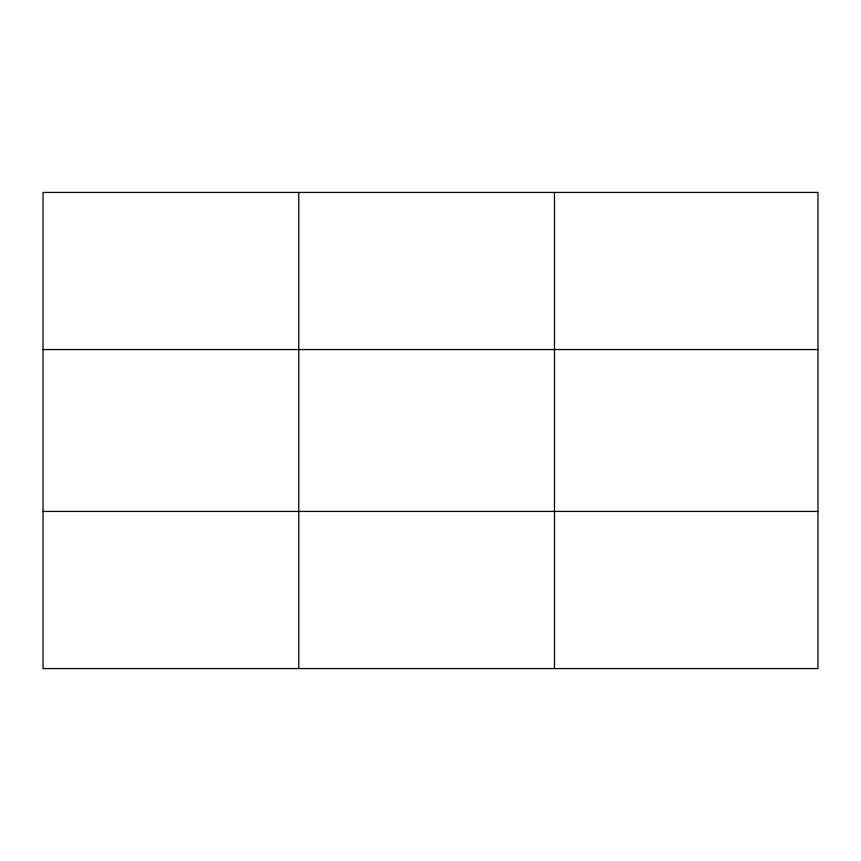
<?xml version="1.0" encoding="UTF-8"?>
<svg xmlns="http://www.w3.org/2000/svg" width="861" height="861" viewBox="0 0 861 861"><rect width="100%" height="100%" fill="white"/><g stroke="black" fill="none" stroke-linecap="round" stroke-linejoin="round"><path stroke-width="1.29" d="M298.767 668.567L298.767 192.434M554.484 668.567L554.484 192.434M817.95 349.555L817.95 192.434L43.05 192.434L43.05 668.567L817.95 668.567L817.95 349.555L43.05 349.555M43.05 511.445L817.95 511.445"/></g></svg>
